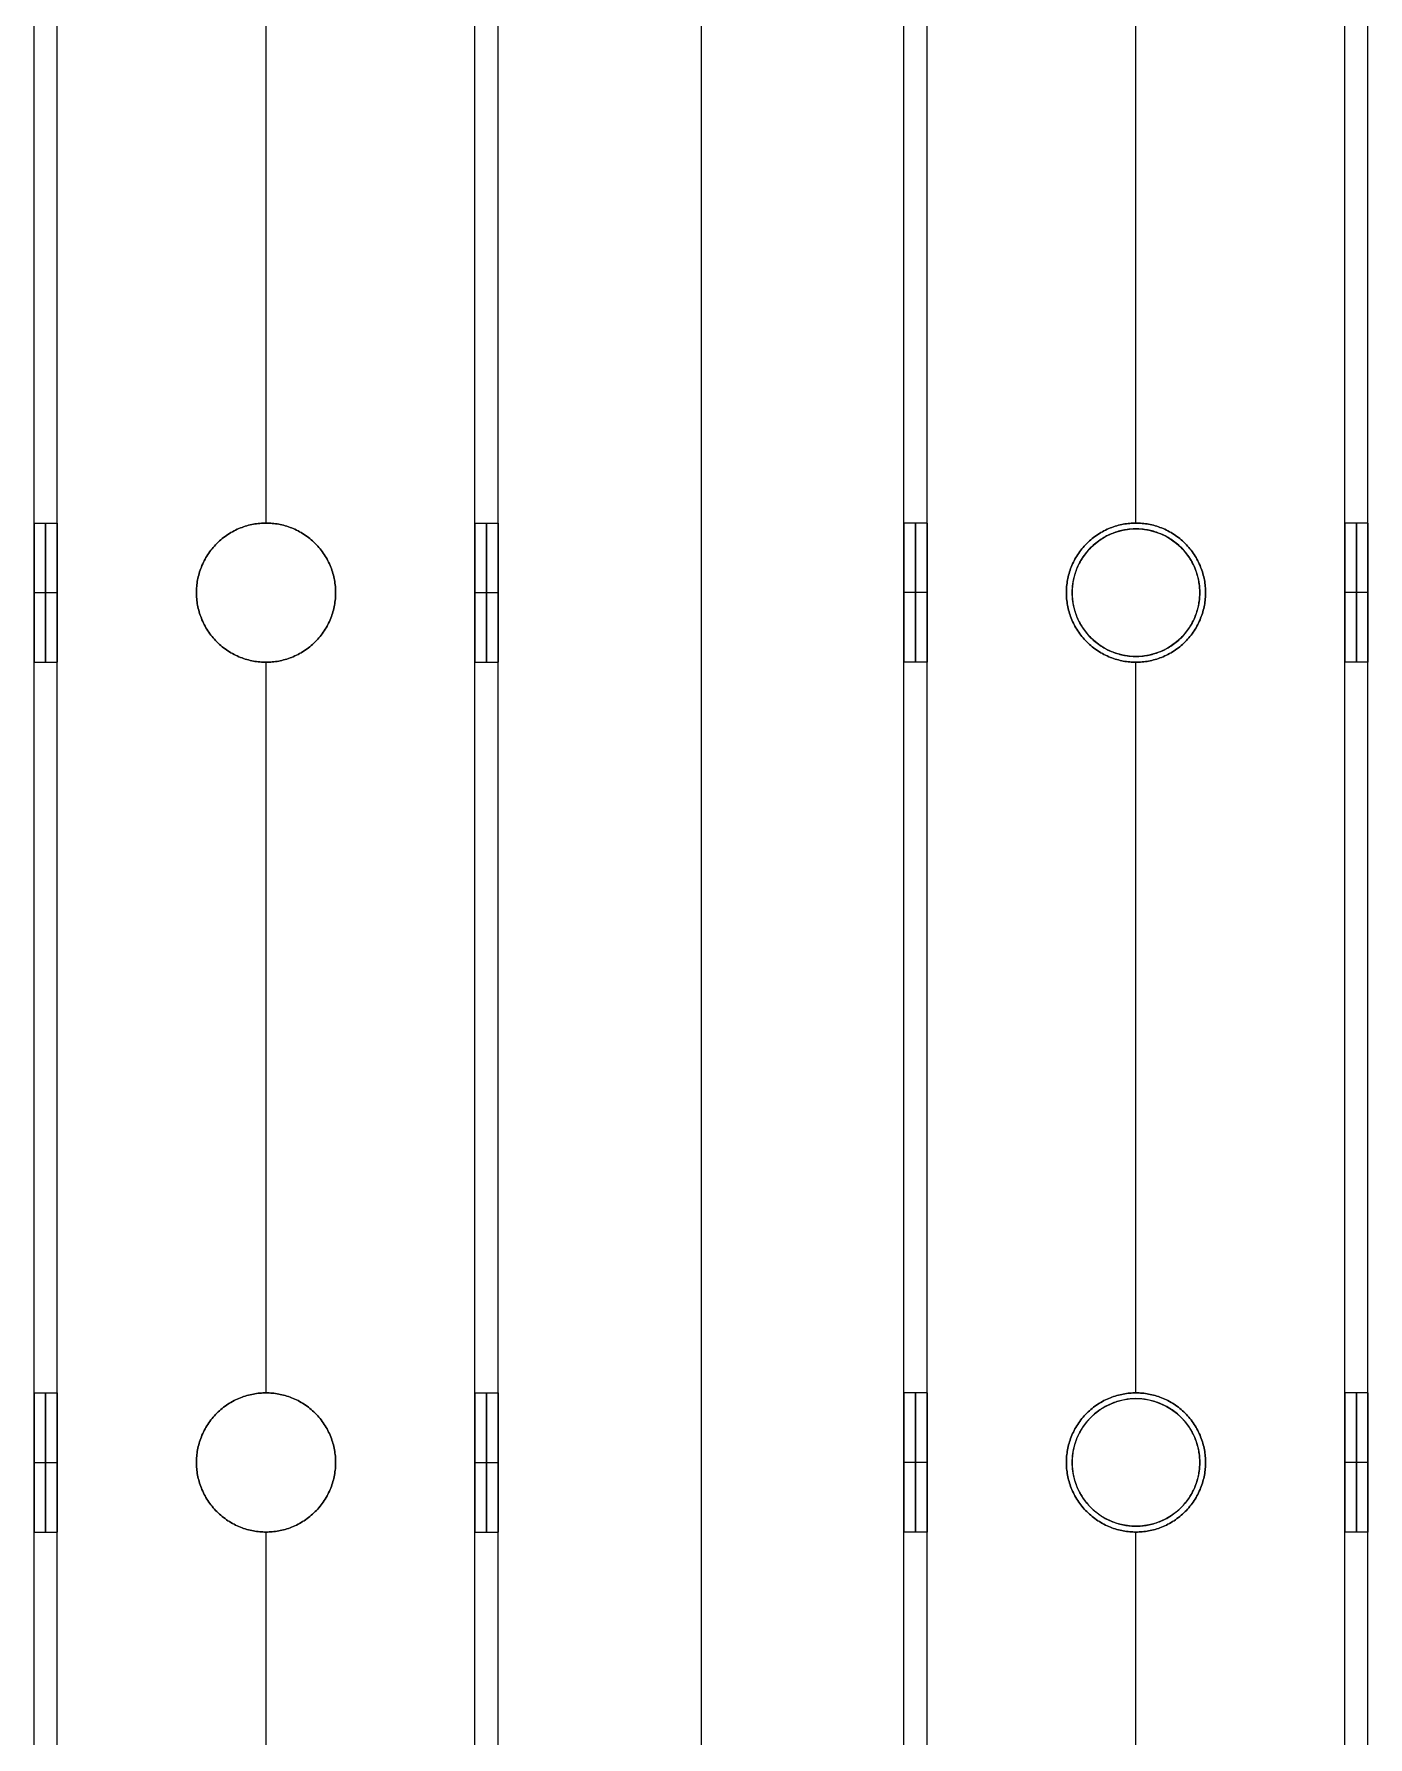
# Model space of a CAD drawing. Header units: millimetres. Extents: x -6529 to 809, y -8611 to 207.
# Drawn here: x -5355.6 to -5240.6, y -4941.1 to -4794.2 of the extents above; entities that cross this region are included whole.
import ezdxf

# ---------------------------------------------------------------- set-up
doc = ezdxf.new("R2010")
doc.units = ezdxf.units.MM
doc.header["$MEASUREMENT"] = 0
for name, color, linetype, true_color in [('gaten$11mm', 7, 'Continuous', 0xff6a35), ('platen', 7, 'Continuous', 0x007f00), ('staal', 5, 'Continuous', 0x0000ff)]:
    doc.layers.add(name, color=color, linetype=linetype, true_color=true_color)

# ---------------------------------------------------------------- blocks, each defined once
blk = doc.blocks.new('plaat base')
at = {"layer": 'platen'}
for p, q in [((658, -1200), (658, 0)), ((658, -1200, 18), (658, 0, 18))]:
    blk.add_line(p, q, dxfattribs=at)
blk = doc.blocks.new('top plaat')
at = {"layer": 'platen'}
for p, q in [((658, -1276), (658, 40)), ((658, -1276, 18), (658, 40, 18)), ((620.5, -125), (620.5, -125, 18)), ((615, -130.5), (615, -130.5, 18)), ((626, -130.5), (626, -130.5, 18)), ((620.5, -136), (620.5, -136, 18)), ((620.5, -200), (620.5, -200, 18)), ((615, -205.5), (615, -205.5, 18)), ((626, -205.5), (626, -205.5, 18)), ((620.5, -211), (620.5, -211, 18))]:
    blk.add_line(p, q, dxfattribs=at)
for centre in [(620.5, -130.5, 9), (620.5, -205.5, 9)]:
    blk.add_circle(centre, 5.5, dxfattribs=at)
for points, knots in [([(626, -130.5), (626, -136), (620.5, -136), (615, -136), (615, -130.5), (615, -125), (620.5, -125), (626, -125), (626, -130.5)], [0, 0, 0, 9.424778, 9.424778, 18.849556, 18.849556, 28.274334, 28.274334, 37.699112, 37.699112, 37.699112]), ([(626, -130.5, 18), (626, -136, 18), (620.5, -136, 18), (615, -136, 18), (615, -130.5, 18), (615, -125, 18), (620.5, -125, 18), (626, -125, 18), (626, -130.5, 18)], [0, 0, 0, 9.424778, 9.424778, 18.849556, 18.849556, 28.274334, 28.274334, 37.699112, 37.699112, 37.699112]), ([(626, -205.5), (626, -211), (620.5, -211), (615, -211), (615, -205.5), (615, -200), (620.5, -200), (626, -200), (626, -205.5)], [-37.699112, -37.699112, -37.699112, -28.274334, -28.274334, -18.849556, -18.849556, -9.424778, -9.424778, 0, 0, 0]), ([(626, -205.5, 18), (626, -211, 18), (620.5, -211, 18), (615, -211, 18), (615, -205.5, 18), (615, -200, 18), (620.5, -200, 18), (626, -200, 18), (626, -205.5, 18)], [-37.699112, -37.699112, -37.699112, -28.274334, -28.274334, -18.849556, -18.849556, -9.424778, -9.424778, 0, 0, 0])]:
    blk.add_rational_spline(points, [1, 0.707106781187, 1, 0.707106781187, 1, 0.707106781187, 1, 0.707106781187, 1], degree=2, knots=knots, dxfattribs=at)

msp = doc.modelspace()

# ---------------------------------------------------------------- linework, layer by layer
at = {"layer": 'gaten$11mm'}
for centre in [(-5260.61, -4842.39), (-5260.61, -4917.39)]:
    msp.add_circle(centre, 5.5, dxfattribs=at)
at = {"layer": 'staal'}
for p, q in [((-5355.61, -4836.39, 1296), (-5353.61, -4836.39, 1296)), ((-5335.61, -4836.39, 1278), (-5335.61, -4836.39, 1276)), ((-5335.61, -4836.39, 1316), (-5335.61, -4836.39, 1314)), ((-5317.61, -4836.39, 1296), (-5315.61, -4836.39, 1296)), ((-5278.61, -4836.39, 20), (-5280.61, -4836.39, 20)), ((-5260.61, -4836.39, 2), (-5260.61, -4836.39)), ((-5260.61, -4836.39, 40), (-5260.61, -4836.39, 38)), ((-5240.61, -4836.39, 20), (-5242.61, -4836.39, 20)), ((-5355.61, -4842.39, 1302), (-5353.61, -4842.39, 1302)), ((-5355.61, -4842.39, 1290), (-5353.61, -4842.39, 1290)), ((-5341.61, -4842.39, 1278), (-5341.61, -4842.39, 1276)), ((-5341.61, -4842.39, 1316), (-5341.61, -4842.39, 1314)), ((-5329.61, -4842.39, 1278), (-5329.61, -4842.39, 1276)), ((-5329.61, -4842.39, 1316), (-5329.61, -4842.39, 1314)), ((-5317.61, -4842.39, 1302), (-5315.61, -4842.39, 1302)), ((-5317.61, -4842.39, 1290), (-5315.61, -4842.39, 1290)), ((-5278.61, -4842.39, 26), (-5280.61, -4842.39, 26)), ((-5278.61, -4842.39, 14), (-5280.61, -4842.39, 14)), ((-5266.61, -4842.39, 2), (-5266.61, -4842.39)), ((-5266.61, -4842.39, 40), (-5266.61, -4842.39, 38)), ((-5254.61, -4842.39, 2), (-5254.61, -4842.39)), ((-5254.61, -4842.39, 40), (-5254.61, -4842.39, 38)), ((-5240.61, -4842.39, 26), (-5242.61, -4842.39, 26)), ((-5240.61, -4842.39, 14), (-5242.61, -4842.39, 14)), ((-5355.61, -4848.39, 1296), (-5353.61, -4848.39, 1296)), ((-5335.61, -4848.39, 1278), (-5335.61, -4848.39, 1276)), ((-5335.61, -4848.39, 1316), (-5335.61, -4848.39, 1314)), ((-5317.61, -4848.39, 1296), (-5315.61, -4848.39, 1296)), ((-5278.61, -4848.39, 20), (-5280.61, -4848.39, 20)), ((-5260.61, -4848.39, 2), (-5260.61, -4848.39)), ((-5260.61, -4848.39, 40), (-5260.61, -4848.39, 38)), ((-5240.61, -4848.39, 20), (-5242.61, -4848.39, 20)), ((-5355.61, -4911.39, 1296), (-5353.61, -4911.39, 1296)), ((-5335.61, -4911.39, 1278), (-5335.61, -4911.39, 1276)), ((-5335.61, -4911.39, 1316), (-5335.61, -4911.39, 1314)), ((-5317.61, -4911.39, 1296), (-5315.61, -4911.39, 1296)), ((-5278.61, -4911.39, 20), (-5280.61, -4911.39, 20)), ((-5260.61, -4911.39, 2), (-5260.61, -4911.39)), ((-5260.61, -4911.39, 40), (-5260.61, -4911.39, 38)), ((-5240.61, -4911.39, 20), (-5242.61, -4911.39, 20)), ((-5355.61, -4917.39, 1302), (-5353.61, -4917.39, 1302)), ((-5355.61, -4917.39, 1290), (-5353.61, -4917.39, 1290)), ((-5341.61, -4917.39, 1278), (-5341.61, -4917.39, 1276)), ((-5341.61, -4917.39, 1316), (-5341.61, -4917.39, 1314)), ((-5329.61, -4917.39, 1278), (-5329.61, -4917.39, 1276)), ((-5329.61, -4917.39, 1316), (-5329.61, -4917.39, 1314)), ((-5317.61, -4917.39, 1302), (-5315.61, -4917.39, 1302)), ((-5317.61, -4917.39, 1290), (-5315.61, -4917.39, 1290)), ((-5278.61, -4917.39, 26), (-5280.61, -4917.39, 26)), ((-5278.61, -4917.39, 14), (-5280.61, -4917.39, 14)), ((-5266.61, -4917.39, 2), (-5266.61, -4917.39)), ((-5266.61, -4917.39, 40), (-5266.61, -4917.39, 38)), ((-5254.61, -4917.39, 2), (-5254.61, -4917.39)), ((-5254.61, -4917.39, 40), (-5254.61, -4917.39, 38)), ((-5240.61, -4917.39, 26), (-5242.61, -4917.39, 26)), ((-5240.61, -4917.39, 14), (-5242.61, -4917.39, 14)), ((-5355.61, -4923.39, 1296), (-5353.61, -4923.39, 1296)), ((-5335.61, -4923.39, 1278), (-5335.61, -4923.39, 1276)), ((-5335.61, -4923.39, 1316), (-5335.61, -4923.39, 1314)), ((-5317.61, -4923.39, 1296), (-5315.61, -4923.39, 1296)), ((-5278.61, -4923.39, 20), (-5280.61, -4923.39, 20)), ((-5260.61, -4923.39, 2), (-5260.61, -4923.39)), ((-5260.61, -4923.39, 40), (-5260.61, -4923.39, 38)), ((-5240.61, -4923.39, 20), (-5242.61, -4923.39, 20))]:
    msp.add_line(p, q, dxfattribs=at)
for points in [[(-5355.61, -5047.89, 1276), (-5355.61, -4730.14, 1276), (-5355.61, -4412.39, 1276)], [(-5355.61, -5047.89, 1316), (-5355.61, -4730.14, 1316), (-5355.61, -4412.39, 1316)], [(-5353.61, -5047.89, 1278), (-5353.61, -4730.14, 1278), (-5353.61, -4412.39, 1278)], [(-5353.61, -5047.89, 1314), (-5353.61, -4730.14, 1314), (-5353.61, -4412.39, 1314)], [(-5317.61, -5047.89, 1278), (-5317.61, -4730.14, 1278), (-5317.61, -4412.39, 1278)], [(-5317.61, -5047.89, 1314), (-5317.61, -4730.14, 1314), (-5317.61, -4412.39, 1314)], [(-5315.61, -5047.89, 1276), (-5315.61, -4730.14, 1276), (-5315.61, -4412.39, 1276)], [(-5315.61, -5047.89, 1316), (-5315.61, -4730.14, 1316), (-5315.61, -4412.39, 1316)], [(-5280.61, -5047.89), (-5280.61, -4730.14), (-5280.61, -4412.39)], [(-5280.61, -5047.89, 40), (-5280.61, -4730.14, 40), (-5280.61, -4412.39, 40)], [(-5278.61, -5047.89, 2), (-5278.61, -4730.14, 2), (-5278.61, -4412.39, 2)], [(-5278.61, -5047.89, 38), (-5278.61, -4730.14, 38), (-5278.61, -4412.39, 38)], [(-5242.61, -5047.89, 2), (-5242.61, -4730.14, 2), (-5242.61, -4412.39, 2)], [(-5242.61, -5047.89, 38), (-5242.61, -4730.14, 38), (-5242.61, -4412.39, 38)], [(-5240.61, -5047.89), (-5240.61, -4730.14), (-5240.61, -4412.39)], [(-5240.61, -5047.89, 40), (-5240.61, -4730.14, 40), (-5240.61, -4412.39, 40)], [(-5355.61, -4836.39, 1296), (-5355.61, -4804.89, 1296), (-5355.61, -4773.39, 1296)], [(-5353.61, -4836.39, 1296), (-5353.61, -4804.89, 1296), (-5353.61, -4773.39, 1296)], [(-5335.61, -4836.39, 1276), (-5335.61, -4804.89, 1276), (-5335.61, -4773.39, 1276)], [(-5335.61, -4836.39, 1316), (-5335.61, -4804.89, 1316), (-5335.61, -4773.39, 1316)], [(-5335.61, -4836.39, 1278), (-5335.61, -4804.89, 1278), (-5335.61, -4773.39, 1278)], [(-5335.61, -4836.39, 1314), (-5335.61, -4804.89, 1314), (-5335.61, -4773.39, 1314)], [(-5317.61, -4836.39, 1296), (-5317.61, -4804.89, 1296), (-5317.61, -4773.39, 1296)], [(-5315.61, -4836.39, 1296), (-5315.61, -4804.89, 1296), (-5315.61, -4773.39, 1296)], [(-5280.61, -4836.39, 20), (-5280.61, -4804.89, 20), (-5280.61, -4773.39, 20)], [(-5278.61, -4836.39, 20), (-5278.61, -4804.89, 20), (-5278.61, -4773.39, 20)], [(-5260.61, -4836.39), (-5260.61, -4804.89), (-5260.61, -4773.39)], [(-5260.61, -4836.39, 40), (-5260.61, -4804.89, 40), (-5260.61, -4773.39, 40)], [(-5260.61, -4836.39, 2), (-5260.61, -4804.89, 2), (-5260.61, -4773.39, 2)], [(-5260.61, -4836.39, 38), (-5260.61, -4804.89, 38), (-5260.61, -4773.39, 38)], [(-5242.61, -4836.39, 20), (-5242.61, -4804.89, 20), (-5242.61, -4773.39, 20)], [(-5240.61, -4836.39, 20), (-5240.61, -4804.89, 20), (-5240.61, -4773.39, 20)], [(-5355.61, -4911.39, 1296), (-5355.61, -4879.89, 1296), (-5355.61, -4848.39, 1296)], [(-5353.61, -4911.39, 1296), (-5353.61, -4879.89, 1296), (-5353.61, -4848.39, 1296)], [(-5335.61, -4911.39, 1276), (-5335.61, -4879.89, 1276), (-5335.61, -4848.39, 1276)], [(-5335.61, -4911.39, 1316), (-5335.61, -4879.89, 1316), (-5335.61, -4848.39, 1316)], [(-5335.61, -4911.39, 1278), (-5335.61, -4879.89, 1278), (-5335.61, -4848.39, 1278)], [(-5335.61, -4911.39, 1314), (-5335.61, -4879.89, 1314), (-5335.61, -4848.39, 1314)], [(-5317.61, -4911.39, 1296), (-5317.61, -4879.89, 1296), (-5317.61, -4848.39, 1296)], [(-5315.61, -4911.39, 1296), (-5315.61, -4879.89, 1296), (-5315.61, -4848.39, 1296)], [(-5280.61, -4911.39, 20), (-5280.61, -4879.89, 20), (-5280.61, -4848.39, 20)], [(-5278.61, -4911.39, 20), (-5278.61, -4879.89, 20), (-5278.61, -4848.39, 20)], [(-5260.61, -4911.39), (-5260.61, -4879.89), (-5260.61, -4848.39)], [(-5260.61, -4911.39, 40), (-5260.61, -4879.89, 40), (-5260.61, -4848.39, 40)], [(-5260.61, -4911.39, 2), (-5260.61, -4879.89, 2), (-5260.61, -4848.39, 2)], [(-5260.61, -4911.39, 38), (-5260.61, -4879.89, 38), (-5260.61, -4848.39, 38)], [(-5242.61, -4911.39, 20), (-5242.61, -4879.89, 20), (-5242.61, -4848.39, 20)], [(-5240.61, -4911.39, 20), (-5240.61, -4879.89, 20), (-5240.61, -4848.39, 20)], [(-5355.61, -4986.39, 1296), (-5355.61, -4954.89, 1296), (-5355.61, -4923.39, 1296)], [(-5353.61, -4986.39, 1296), (-5353.61, -4954.89, 1296), (-5353.61, -4923.39, 1296)], [(-5335.61, -4986.39, 1276), (-5335.61, -4954.89, 1276), (-5335.61, -4923.39, 1276)], [(-5335.61, -4986.39, 1316), (-5335.61, -4954.89, 1316), (-5335.61, -4923.39, 1316)], [(-5335.61, -4986.39, 1278), (-5335.61, -4954.89, 1278), (-5335.61, -4923.39, 1278)], [(-5335.61, -4986.39, 1314), (-5335.61, -4954.89, 1314), (-5335.61, -4923.39, 1314)], [(-5317.61, -4986.39, 1296), (-5317.61, -4954.89, 1296), (-5317.61, -4923.39, 1296)], [(-5315.61, -4986.39, 1296), (-5315.61, -4954.89, 1296), (-5315.61, -4923.39, 1296)], [(-5280.61, -4986.39, 20), (-5280.61, -4954.89, 20), (-5280.61, -4923.39, 20)], [(-5278.61, -4986.39, 20), (-5278.61, -4954.89, 20), (-5278.61, -4923.39, 20)], [(-5260.61, -4986.39), (-5260.61, -4954.89), (-5260.61, -4923.39)], [(-5260.61, -4986.39, 40), (-5260.61, -4954.89, 40), (-5260.61, -4923.39, 40)], [(-5260.61, -4986.39, 2), (-5260.61, -4954.89, 2), (-5260.61, -4923.39, 2)], [(-5260.61, -4986.39, 38), (-5260.61, -4954.89, 38), (-5260.61, -4923.39, 38)], [(-5242.61, -4986.39, 20), (-5242.61, -4954.89, 20), (-5242.61, -4923.39, 20)], [(-5240.61, -4986.39, 20), (-5240.61, -4954.89, 20), (-5240.61, -4923.39, 20)]]:
    msp.add_open_spline(points, degree=2, dxfattribs=at)
for points, weights, knots in [([(-5355.61, -4842.39, 1302), (-5355.61, -4836.39, 1302), (-5355.61, -4836.39, 1296), (-5355.61, -4836.39, 1290), (-5355.61, -4842.39, 1290), (-5355.61, -4848.39, 1290), (-5355.61, -4848.39, 1296), (-5355.61, -4848.39, 1302), (-5355.61, -4842.39, 1302)], [1, 0.707106781187, 1, 0.707106781187, 1, 0.707106781187, 1, 0.707106781187, 1], [0, 0, 0, 7.853982, 7.853982, 15.707963, 15.707963, 23.561945, 23.561945, 31.415927, 31.415927, 31.415927]), ([(-5354.61, -4842.39, 1302), (-5354.61, -4836.39, 1302), (-5354.61, -4836.39, 1296), (-5354.61, -4836.39, 1290), (-5354.61, -4842.39, 1290), (-5354.61, -4848.39, 1290), (-5354.61, -4848.39, 1296), (-5354.61, -4848.39, 1302), (-5354.61, -4842.39, 1302)], [1, 0.707106781187, 1, 0.707106781187, 1, 0.707106781187, 1, 0.707106781187, 1], [0, 0, 0, 7.853982, 7.853982, 15.707963, 15.707963, 23.561945, 23.561945, 31.415927, 31.415927, 31.415927]), ([(-5353.61, -4842.39, 1302), (-5353.61, -4848.39, 1302), (-5353.61, -4848.39, 1296), (-5353.61, -4848.39, 1290), (-5353.61, -4842.39, 1290), (-5353.61, -4836.39, 1290), (-5353.61, -4836.39, 1296), (-5353.61, -4836.39, 1302), (-5353.61, -4842.39, 1302)], [1, 0.707106781187, 1, 0.707106781187, 1, 0.707106781187, 1, 0.707106781187, 1], [-31.415927, -31.415927, -31.415927, -23.561945, -23.561945, -15.707963, -15.707963, -7.853982, -7.853982, 0, 0, 0]), ([(-5329.61, -4842.39, 1276), (-5329.61, -4848.39, 1276), (-5335.61, -4848.39, 1276), (-5341.61, -4848.39, 1276), (-5341.61, -4842.39, 1276), (-5341.61, -4836.39, 1276), (-5335.61, -4836.39, 1276), (-5329.61, -4836.39, 1276), (-5329.61, -4842.39, 1276)], [1, 0.707106781187, 1, 0.707106781187, 1, 0.707106781187, 1, 0.707106781187, 1], [-31.415927, -31.415927, -31.415927, -23.561945, -23.561945, -15.707963, -15.707963, -7.853982, -7.853982, 0, 0, 0]), ([(-5329.61, -4842.39, 1316), (-5329.61, -4836.39, 1316), (-5335.61, -4836.39, 1316), (-5341.61, -4836.39, 1316), (-5341.61, -4842.39, 1316), (-5341.61, -4848.39, 1316), (-5335.61, -4848.39, 1316), (-5329.61, -4848.39, 1316), (-5329.61, -4842.39, 1316)], [1, 0.707106781187, 1, 0.707106781187, 1, 0.707106781187, 1, 0.707106781187, 1], [0, 0, 0, 7.853982, 7.853982, 15.707963, 15.707963, 23.561945, 23.561945, 31.415927, 31.415927, 31.415927]), ([(-5329.61, -4842.39, 1278), (-5329.61, -4836.39, 1278), (-5335.61, -4836.39, 1278), (-5341.61, -4836.39, 1278), (-5341.61, -4842.39, 1278), (-5341.61, -4848.39, 1278), (-5335.61, -4848.39, 1278), (-5329.61, -4848.39, 1278), (-5329.61, -4842.39, 1278)], [1, 0.707106781187, 1, 0.707106781187, 1, 0.707106781187, 1, 0.707106781187, 1], [0, 0, 0, 7.853982, 7.853982, 15.707963, 15.707963, 23.561945, 23.561945, 31.415927, 31.415927, 31.415927]), ([(-5329.61, -4842.39, 1314), (-5329.61, -4848.39, 1314), (-5335.61, -4848.39, 1314), (-5341.61, -4848.39, 1314), (-5341.61, -4842.39, 1314), (-5341.61, -4836.39, 1314), (-5335.61, -4836.39, 1314), (-5329.61, -4836.39, 1314), (-5329.61, -4842.39, 1314)], [1, 0.707106781187, 1, 0.707106781187, 1, 0.707106781187, 1, 0.707106781187, 1], [-31.415927, -31.415927, -31.415927, -23.561945, -23.561945, -15.707963, -15.707963, -7.853982, -7.853982, 0, 0, 0]), ([(-5329.61, -4842.39, 1277), (-5329.61, -4836.39, 1277), (-5335.61, -4836.39, 1277), (-5341.61, -4836.39, 1277), (-5341.61, -4842.39, 1277), (-5341.61, -4848.39, 1277), (-5335.61, -4848.39, 1277), (-5329.61, -4848.39, 1277), (-5329.61, -4842.39, 1277)], [1, 0.707106781187, 1, 0.707106781187, 1, 0.707106781187, 1, 0.707106781187, 1], [0, 0, 0, 7.853982, 7.853982, 15.707963, 15.707963, 23.561945, 23.561945, 31.415927, 31.415927, 31.415927]), ([(-5329.61, -4842.39, 1315), (-5329.61, -4836.39, 1315), (-5335.61, -4836.39, 1315), (-5341.61, -4836.39, 1315), (-5341.61, -4842.39, 1315), (-5341.61, -4848.39, 1315), (-5335.61, -4848.39, 1315), (-5329.61, -4848.39, 1315), (-5329.61, -4842.39, 1315)], [1, 0.707106781187, 1, 0.707106781187, 1, 0.707106781187, 1, 0.707106781187, 1], [0, 0, 0, 7.853982, 7.853982, 15.707963, 15.707963, 23.561945, 23.561945, 31.415927, 31.415927, 31.415927]), ([(-5317.61, -4842.39, 1302), (-5317.61, -4836.39, 1302), (-5317.61, -4836.39, 1296), (-5317.61, -4836.39, 1290), (-5317.61, -4842.39, 1290), (-5317.61, -4848.39, 1290), (-5317.61, -4848.39, 1296), (-5317.61, -4848.39, 1302), (-5317.61, -4842.39, 1302)], [0.999999860338, 0.707106851018, 1, 0.707106781187, 1, 0.707106781187, 1, 0.707106851018, 0.999999860338], [0, 0, 0, 7.853981, 7.853981, 15.707963, 15.707963, 23.561946, 23.561946, 31.415927, 31.415927, 31.415927]), ([(-5316.61, -4842.39, 1302), (-5316.61, -4836.39, 1302), (-5316.61, -4836.39, 1296), (-5316.61, -4836.39, 1290), (-5316.61, -4842.39, 1290), (-5316.61, -4848.39, 1290), (-5316.61, -4848.39, 1296), (-5316.61, -4848.39, 1302), (-5316.61, -4842.39, 1302)], [1, 0.707106781187, 1, 0.707106781187, 1, 0.707106781187, 1, 0.707106781187, 1], [0, 0, 0, 7.853982, 7.853982, 15.707963, 15.707963, 23.561945, 23.561945, 31.415927, 31.415927, 31.415927]), ([(-5315.61, -4842.39, 1302), (-5315.61, -4848.39, 1302), (-5315.61, -4848.39, 1296), (-5315.61, -4848.39, 1290), (-5315.61, -4842.39, 1290), (-5315.61, -4836.39, 1290), (-5315.61, -4836.39, 1296), (-5315.61, -4836.39, 1302), (-5315.61, -4842.39, 1302)], [1, 0.707106781187, 1, 0.707106781187, 1, 0.707106781187, 1, 0.707106781187, 1], [-31.415927, -31.415927, -31.415927, -23.561945, -23.561945, -15.707963, -15.707963, -7.853982, -7.853982, 0, 0, 0]), ([(-5280.61, -4842.39, 26), (-5280.61, -4848.39, 26), (-5280.61, -4848.39, 20), (-5280.61, -4848.39, 14), (-5280.61, -4842.39, 14), (-5280.61, -4836.39, 14), (-5280.61, -4836.39, 20), (-5280.61, -4836.39, 26), (-5280.61, -4842.39, 26)], [1, 0.707106781187, 1, 0.707106781187, 1, 0.707106781187, 1, 0.707106781187, 1], [-31.415927, -31.415927, -31.415927, -23.561945, -23.561945, -15.707963, -15.707963, -7.853982, -7.853982, 0, 0, 0]), ([(-5279.61, -4842.39, 26), (-5279.61, -4836.39, 26), (-5279.61, -4836.39, 20), (-5279.61, -4836.39, 14), (-5279.61, -4842.39, 14), (-5279.61, -4848.39, 14), (-5279.61, -4848.39, 20), (-5279.61, -4848.39, 26), (-5279.61, -4842.39, 26)], [1, 0.707106781187, 1, 0.707106781187, 1, 0.707106781187, 1, 0.707106781187, 1], [0, 0, 0, 7.853982, 7.853982, 15.707963, 15.707963, 23.561945, 23.561945, 31.415927, 31.415927, 31.415927]), ([(-5278.61, -4842.39, 26), (-5278.61, -4836.39, 26), (-5278.61, -4836.39, 20), (-5278.61, -4836.39, 14), (-5278.61, -4842.39, 14), (-5278.61, -4848.39, 14), (-5278.61, -4848.39, 20), (-5278.61, -4848.39, 26), (-5278.61, -4842.39, 26)], [0.999999860338, 0.707106851018, 1, 0.707106781187, 1, 0.707106781187, 1, 0.707106851018, 0.999999860338], [0, 0, 0, 7.853981, 7.853981, 15.707963, 15.707963, 23.561946, 23.561946, 31.415927, 31.415927, 31.415927]), ([(-5266.61, -4842.39), (-5266.61, -4848.39), (-5260.61, -4848.39), (-5254.61, -4848.39), (-5254.61, -4842.39), (-5254.61, -4836.39), (-5260.61, -4836.39), (-5266.61, -4836.39), (-5266.61, -4842.39)], [1, 0.707106781187, 1, 0.707106781187, 1, 0.707106781187, 1, 0.707106781187, 1], [-31.415927, -31.415927, -31.415927, -23.561945, -23.561945, -15.707963, -15.707963, -7.853982, -7.853982, 0, 0, 0]), ([(-5266.61, -4842.39, 40), (-5266.61, -4836.39, 40), (-5260.61, -4836.39, 40), (-5254.61, -4836.39, 40), (-5254.61, -4842.39, 40), (-5254.61, -4848.39, 40), (-5260.61, -4848.39, 40), (-5266.61, -4848.39, 40), (-5266.61, -4842.39, 40)], [1, 0.707106781187, 1, 0.707106781187, 1, 0.707106781187, 1, 0.707106781187, 1], [0, 0, 0, 7.853982, 7.853982, 15.707963, 15.707963, 23.561945, 23.561945, 31.415927, 31.415927, 31.415927]), ([(-5266.61, -4842.39, 2), (-5266.61, -4836.39, 2), (-5260.61, -4836.39, 2), (-5254.61, -4836.39, 2), (-5254.61, -4842.39, 2), (-5254.61, -4848.39, 2), (-5260.61, -4848.39, 2), (-5266.61, -4848.39, 2), (-5266.61, -4842.39, 2)], [1, 0.707106781187, 1, 0.707106781187, 1, 0.707106781187, 1, 0.707106781187, 1], [0, 0, 0, 7.853982, 7.853982, 15.707963, 15.707963, 23.561945, 23.561945, 31.415927, 31.415927, 31.415927]), ([(-5266.61, -4842.39, 38), (-5266.61, -4848.39, 38), (-5260.61, -4848.39, 38), (-5254.61, -4848.39, 38), (-5254.61, -4842.39, 38), (-5254.61, -4836.39, 38), (-5260.61, -4836.39, 38), (-5266.61, -4836.39, 38), (-5266.61, -4842.39, 38)], [1, 0.707106781187, 1, 0.707106781187, 1, 0.707106781187, 1, 0.707106781187, 1], [-31.415927, -31.415927, -31.415927, -23.561945, -23.561945, -15.707963, -15.707963, -7.853982, -7.853982, 0, 0, 0]), ([(-5266.61, -4842.39, 1), (-5266.61, -4836.39, 1), (-5260.61, -4836.39, 1), (-5254.61, -4836.39, 1), (-5254.61, -4842.39, 1), (-5254.61, -4848.39, 1), (-5260.61, -4848.39, 1), (-5266.61, -4848.39, 1), (-5266.61, -4842.39, 1)], [1, 0.707106781187, 1, 0.707106781187, 1, 0.707106781187, 1, 0.707106781187, 1], [0, 0, 0, 7.853982, 7.853982, 15.707963, 15.707963, 23.561945, 23.561945, 31.415927, 31.415927, 31.415927]), ([(-5266.61, -4842.39, 39), (-5266.61, -4836.39, 39), (-5260.61, -4836.39, 39), (-5254.61, -4836.39, 39), (-5254.61, -4842.39, 39), (-5254.61, -4848.39, 39), (-5260.61, -4848.39, 39), (-5266.61, -4848.39, 39), (-5266.61, -4842.39, 39)], [1, 0.707106781187, 1, 0.707106781187, 1, 0.707106781187, 1, 0.707106781187, 1], [0, 0, 0, 7.853982, 7.853982, 15.707963, 15.707963, 23.561945, 23.561945, 31.415927, 31.415927, 31.415927]), ([(-5242.61, -4842.39, 26), (-5242.61, -4848.39, 26), (-5242.61, -4848.39, 20), (-5242.61, -4848.39, 14), (-5242.61, -4842.39, 14), (-5242.61, -4836.39, 14), (-5242.61, -4836.39, 20), (-5242.61, -4836.39, 26), (-5242.61, -4842.39, 26)], [1, 0.707106781187, 1, 0.707106781187, 1, 0.707106781187, 1, 0.707106781187, 1], [-31.415927, -31.415927, -31.415927, -23.561945, -23.561945, -15.707963, -15.707963, -7.853982, -7.853982, 0, 0, 0]), ([(-5241.61, -4842.39, 26), (-5241.61, -4836.39, 26), (-5241.61, -4836.39, 20), (-5241.61, -4836.39, 14), (-5241.61, -4842.39, 14), (-5241.61, -4848.39, 14), (-5241.61, -4848.39, 20), (-5241.61, -4848.39, 26), (-5241.61, -4842.39, 26)], [1, 0.707106781187, 1, 0.707106781187, 1, 0.707106781187, 1, 0.707106781187, 1], [0, 0, 0, 7.853982, 7.853982, 15.707963, 15.707963, 23.561945, 23.561945, 31.415927, 31.415927, 31.415927]), ([(-5240.61, -4842.39, 26), (-5240.61, -4836.39, 26), (-5240.61, -4836.39, 20), (-5240.61, -4836.39, 14), (-5240.61, -4842.39, 14), (-5240.61, -4848.39, 14), (-5240.61, -4848.39, 20), (-5240.61, -4848.39, 26), (-5240.61, -4842.39, 26)], [1, 0.707106781187, 1, 0.707106781187, 1, 0.707106781187, 1, 0.707106781187, 1], [0, 0, 0, 7.853982, 7.853982, 15.707963, 15.707963, 23.561945, 23.561945, 31.415927, 31.415927, 31.415927]), ([(-5355.61, -4917.39, 1302), (-5355.61, -4911.39, 1302), (-5355.61, -4911.39, 1296), (-5355.61, -4911.39, 1290), (-5355.61, -4917.39, 1290), (-5355.61, -4923.39, 1290), (-5355.61, -4923.39, 1296), (-5355.61, -4923.39, 1302), (-5355.61, -4917.39, 1302)], [1, 0.707106781187, 1, 0.707106781187, 1, 0.707106781187, 1, 0.707106781187, 1], [0, 0, 0, 7.853982, 7.853982, 15.707963, 15.707963, 23.561945, 23.561945, 31.415927, 31.415927, 31.415927]), ([(-5354.61, -4917.39, 1302), (-5354.61, -4911.39, 1302), (-5354.61, -4911.39, 1296), (-5354.61, -4911.39, 1290), (-5354.61, -4917.39, 1290), (-5354.61, -4923.39, 1290), (-5354.61, -4923.39, 1296), (-5354.61, -4923.39, 1302), (-5354.61, -4917.39, 1302)], [1, 0.707106781187, 1, 0.707106781187, 1, 0.707106781187, 1, 0.707106781187, 1], [0, 0, 0, 7.853982, 7.853982, 15.707963, 15.707963, 23.561945, 23.561945, 31.415927, 31.415927, 31.415927]), ([(-5353.61, -4917.39, 1302), (-5353.61, -4923.39, 1302), (-5353.61, -4923.39, 1296), (-5353.61, -4923.39, 1290), (-5353.61, -4917.39, 1290), (-5353.61, -4911.39, 1290), (-5353.61, -4911.39, 1296), (-5353.61, -4911.39, 1302), (-5353.61, -4917.39, 1302)], [1, 0.707106781187, 1, 0.707106781187, 1, 0.707106781187, 1, 0.707106781187, 1], [-31.415927, -31.415927, -31.415927, -23.561945, -23.561945, -15.707963, -15.707963, -7.853982, -7.853982, 0, 0, 0]), ([(-5329.61, -4917.39, 1276), (-5329.61, -4923.39, 1276), (-5335.61, -4923.39, 1276), (-5341.61, -4923.39, 1276), (-5341.61, -4917.39, 1276), (-5341.61, -4911.39, 1276), (-5335.61, -4911.39, 1276), (-5329.61, -4911.39, 1276), (-5329.61, -4917.39, 1276)], [1, 0.707106781187, 1, 0.707106781187, 1, 0.707106781187, 1, 0.707106781187, 1], [-31.415927, -31.415927, -31.415927, -23.561945, -23.561945, -15.707963, -15.707963, -7.853982, -7.853982, 0, 0, 0]), ([(-5329.61, -4917.39, 1316), (-5329.61, -4911.39, 1316), (-5335.61, -4911.39, 1316), (-5341.61, -4911.39, 1316), (-5341.61, -4917.39, 1316), (-5341.61, -4923.39, 1316), (-5335.61, -4923.39, 1316), (-5329.61, -4923.39, 1316), (-5329.61, -4917.39, 1316)], [1, 0.707106781187, 1, 0.707106781187, 1, 0.707106781187, 1, 0.707106781187, 1], [0, 0, 0, 7.853982, 7.853982, 15.707963, 15.707963, 23.561945, 23.561945, 31.415927, 31.415927, 31.415927]), ([(-5329.61, -4917.39, 1278), (-5329.61, -4911.39, 1278), (-5335.61, -4911.39, 1278), (-5341.61, -4911.39, 1278), (-5341.61, -4917.39, 1278), (-5341.61, -4923.39, 1278), (-5335.61, -4923.39, 1278), (-5329.61, -4923.39, 1278), (-5329.61, -4917.39, 1278)], [1, 0.707106781187, 1, 0.707106781187, 1, 0.707106781187, 1, 0.707106781187, 1], [0, 0, 0, 7.853982, 7.853982, 15.707963, 15.707963, 23.561945, 23.561945, 31.415927, 31.415927, 31.415927]), ([(-5329.61, -4917.39, 1314), (-5329.61, -4923.39, 1314), (-5335.61, -4923.39, 1314), (-5341.61, -4923.39, 1314), (-5341.61, -4917.39, 1314), (-5341.61, -4911.39, 1314), (-5335.61, -4911.39, 1314), (-5329.61, -4911.39, 1314), (-5329.61, -4917.39, 1314)], [1, 0.707106781187, 1, 0.707106781187, 1, 0.707106781187, 1, 0.707106781187, 1], [-31.415927, -31.415927, -31.415927, -23.561945, -23.561945, -15.707963, -15.707963, -7.853982, -7.853982, 0, 0, 0]), ([(-5329.61, -4917.39, 1277), (-5329.61, -4911.39, 1277), (-5335.61, -4911.39, 1277), (-5341.61, -4911.39, 1277), (-5341.61, -4917.39, 1277), (-5341.61, -4923.39, 1277), (-5335.61, -4923.39, 1277), (-5329.61, -4923.39, 1277), (-5329.61, -4917.39, 1277)], [1, 0.707106781187, 1, 0.707106781187, 1, 0.707106781187, 1, 0.707106781187, 1], [0, 0, 0, 7.853982, 7.853982, 15.707963, 15.707963, 23.561945, 23.561945, 31.415927, 31.415927, 31.415927]), ([(-5329.61, -4917.39, 1315), (-5329.61, -4911.39, 1315), (-5335.61, -4911.39, 1315), (-5341.61, -4911.39, 1315), (-5341.61, -4917.39, 1315), (-5341.61, -4923.39, 1315), (-5335.61, -4923.39, 1315), (-5329.61, -4923.39, 1315), (-5329.61, -4917.39, 1315)], [1, 0.707106781187, 1, 0.707106781187, 1, 0.707106781187, 1, 0.707106781187, 1], [0, 0, 0, 7.853982, 7.853982, 15.707963, 15.707963, 23.561945, 23.561945, 31.415927, 31.415927, 31.415927]), ([(-5317.61, -4917.39, 1302), (-5317.61, -4911.39, 1302), (-5317.61, -4911.39, 1296), (-5317.61, -4911.39, 1290), (-5317.61, -4917.39, 1290), (-5317.61, -4923.39, 1290), (-5317.61, -4923.39, 1296), (-5317.61, -4923.39, 1302), (-5317.61, -4917.39, 1302)], [1, 0.707106781187, 1, 0.707106781187, 1, 0.707106781187, 1, 0.707106781187, 1], [0, 0, 0, 7.853982, 7.853982, 15.707963, 15.707963, 23.561945, 23.561945, 31.415927, 31.415927, 31.415927]), ([(-5316.61, -4917.39, 1302), (-5316.61, -4911.39, 1302), (-5316.61, -4911.39, 1296), (-5316.61, -4911.39, 1290), (-5316.61, -4917.39, 1290), (-5316.61, -4923.39, 1290), (-5316.61, -4923.39, 1296), (-5316.61, -4923.39, 1302), (-5316.61, -4917.39, 1302)], [1, 0.707106781187, 1, 0.707106781187, 1, 0.707106781187, 1, 0.707106781187, 1], [0, 0, 0, 7.853982, 7.853982, 15.707963, 15.707963, 23.561945, 23.561945, 31.415927, 31.415927, 31.415927]), ([(-5315.61, -4917.39, 1302), (-5315.61, -4923.39, 1302), (-5315.61, -4923.39, 1296), (-5315.61, -4923.39, 1290), (-5315.61, -4917.39, 1290), (-5315.61, -4911.39, 1290), (-5315.61, -4911.39, 1296), (-5315.61, -4911.39, 1302), (-5315.61, -4917.39, 1302)], [1, 0.707106781187, 1, 0.707106781187, 1, 0.707106781187, 1, 0.707106781187, 1], [-31.415927, -31.415927, -31.415927, -23.561945, -23.561945, -15.707963, -15.707963, -7.853982, -7.853982, 0, 0, 0]), ([(-5280.61, -4917.39, 26), (-5280.61, -4923.39, 26), (-5280.61, -4923.39, 20), (-5280.61, -4923.39, 14), (-5280.61, -4917.39, 14), (-5280.61, -4911.39, 14), (-5280.61, -4911.39, 20), (-5280.61, -4911.39, 26), (-5280.61, -4917.39, 26)], [1, 0.707106781187, 1, 0.707106781187, 1, 0.707106781187, 1, 0.707106781187, 1], [-31.415927, -31.415927, -31.415927, -23.561945, -23.561945, -15.707963, -15.707963, -7.853982, -7.853982, 0, 0, 0]), ([(-5279.61, -4917.39, 26), (-5279.61, -4911.39, 26), (-5279.61, -4911.39, 20), (-5279.61, -4911.39, 14), (-5279.61, -4917.39, 14), (-5279.61, -4923.39, 14), (-5279.61, -4923.39, 20), (-5279.61, -4923.39, 26), (-5279.61, -4917.39, 26)], [1, 0.707106781187, 1, 0.707106781187, 1, 0.707106781187, 1, 0.707106781187, 1], [0, 0, 0, 7.853982, 7.853982, 15.707963, 15.707963, 23.561945, 23.561945, 31.415927, 31.415927, 31.415927]), ([(-5278.61, -4917.39, 26), (-5278.61, -4911.39, 26), (-5278.61, -4911.39, 20), (-5278.61, -4911.39, 14), (-5278.61, -4917.39, 14), (-5278.61, -4923.39, 14), (-5278.61, -4923.39, 20), (-5278.61, -4923.39, 26), (-5278.61, -4917.39, 26)], [1, 0.707106781187, 1, 0.707106781187, 1, 0.707106781187, 1, 0.707106781187, 1], [0, 0, 0, 7.853982, 7.853982, 15.707963, 15.707963, 23.561945, 23.561945, 31.415927, 31.415927, 31.415927]), ([(-5266.61, -4917.39), (-5266.61, -4923.39), (-5260.61, -4923.39), (-5254.61, -4923.39), (-5254.61, -4917.39), (-5254.61, -4911.39), (-5260.61, -4911.39), (-5266.61, -4911.39), (-5266.61, -4917.39)], [1, 0.707106781187, 1, 0.707106781187, 1, 0.707106781187, 1, 0.707106781187, 1], [-31.415927, -31.415927, -31.415927, -23.561945, -23.561945, -15.707963, -15.707963, -7.853982, -7.853982, 0, 0, 0]), ([(-5266.61, -4917.39, 40), (-5266.61, -4911.39, 40), (-5260.61, -4911.39, 40), (-5254.61, -4911.39, 40), (-5254.61, -4917.39, 40), (-5254.61, -4923.39, 40), (-5260.61, -4923.39, 40), (-5266.61, -4923.39, 40), (-5266.61, -4917.39, 40)], [1, 0.707106781187, 1, 0.707106781187, 1, 0.707106781187, 1, 0.707106781187, 1], [0, 0, 0, 7.853982, 7.853982, 15.707963, 15.707963, 23.561945, 23.561945, 31.415927, 31.415927, 31.415927]), ([(-5266.61, -4917.39, 2), (-5266.61, -4911.39, 2), (-5260.61, -4911.39, 2), (-5254.61, -4911.39, 2), (-5254.61, -4917.39, 2), (-5254.61, -4923.39, 2), (-5260.61, -4923.39, 2), (-5266.61, -4923.39, 2), (-5266.61, -4917.39, 2)], [1, 0.707106781187, 1, 0.707106781187, 1, 0.707106781187, 1, 0.707106781187, 1], [0, 0, 0, 7.853982, 7.853982, 15.707963, 15.707963, 23.561945, 23.561945, 31.415927, 31.415927, 31.415927]), ([(-5266.61, -4917.39, 38), (-5266.61, -4923.39, 38), (-5260.61, -4923.39, 38), (-5254.61, -4923.39, 38), (-5254.61, -4917.39, 38), (-5254.61, -4911.39, 38), (-5260.61, -4911.39, 38), (-5266.61, -4911.39, 38), (-5266.61, -4917.39, 38)], [1, 0.707106781187, 1, 0.707106781187, 1, 0.707106781187, 1, 0.707106781187, 1], [-31.415927, -31.415927, -31.415927, -23.561945, -23.561945, -15.707963, -15.707963, -7.853982, -7.853982, 0, 0, 0]), ([(-5266.61, -4917.39, 1), (-5266.61, -4911.39, 1), (-5260.61, -4911.39, 1), (-5254.61, -4911.39, 1), (-5254.61, -4917.39, 1), (-5254.61, -4923.39, 1), (-5260.61, -4923.39, 1), (-5266.61, -4923.39, 1), (-5266.61, -4917.39, 1)], [1, 0.707106781187, 1, 0.707106781187, 1, 0.707106781187, 1, 0.707106781187, 1], [0, 0, 0, 7.853982, 7.853982, 15.707963, 15.707963, 23.561945, 23.561945, 31.415927, 31.415927, 31.415927]), ([(-5266.61, -4917.39, 39), (-5266.61, -4911.39, 39), (-5260.61, -4911.39, 39), (-5254.61, -4911.39, 39), (-5254.61, -4917.39, 39), (-5254.61, -4923.39, 39), (-5260.61, -4923.39, 39), (-5266.61, -4923.39, 39), (-5266.61, -4917.39, 39)], [1, 0.707106781187, 1, 0.707106781187, 1, 0.707106781187, 1, 0.707106781187, 1], [0, 0, 0, 7.853982, 7.853982, 15.707963, 15.707963, 23.561945, 23.561945, 31.415927, 31.415927, 31.415927]), ([(-5242.61, -4917.39, 26), (-5242.61, -4923.39, 26), (-5242.61, -4923.39, 20), (-5242.61, -4923.39, 14), (-5242.61, -4917.39, 14), (-5242.61, -4911.39, 14), (-5242.61, -4911.39, 20), (-5242.61, -4911.39, 26), (-5242.61, -4917.39, 26)], [1, 0.707106781187, 1, 0.707106781187, 1, 0.707106781187, 1, 0.707106781187, 1], [-31.415927, -31.415927, -31.415927, -23.561945, -23.561945, -15.707963, -15.707963, -7.853982, -7.853982, 0, 0, 0]), ([(-5241.61, -4917.39, 26), (-5241.61, -4911.39, 26), (-5241.61, -4911.39, 20), (-5241.61, -4911.39, 14), (-5241.61, -4917.39, 14), (-5241.61, -4923.39, 14), (-5241.61, -4923.39, 20), (-5241.61, -4923.39, 26), (-5241.61, -4917.39, 26)], [1, 0.707106781187, 1, 0.707106781187, 1, 0.707106781187, 1, 0.707106781187, 1], [0, 0, 0, 7.853982, 7.853982, 15.707963, 15.707963, 23.561945, 23.561945, 31.415927, 31.415927, 31.415927]), ([(-5240.61, -4917.39, 26), (-5240.61, -4911.39, 26), (-5240.61, -4911.39, 20), (-5240.61, -4911.39, 14), (-5240.61, -4917.39, 14), (-5240.61, -4923.39, 14), (-5240.61, -4923.39, 20), (-5240.61, -4923.39, 26), (-5240.61, -4917.39, 26)], [1, 0.707106781187, 1, 0.707106781187, 1, 0.707106781187, 1, 0.707106781187, 1], [0, 0, 0, 7.853982, 7.853982, 15.707963, 15.707963, 23.561945, 23.561945, 31.415927, 31.415927, 31.415927])]:
    msp.add_rational_spline(points, weights, degree=2, knots=knots, dxfattribs=at)

# ---------------------------------------------------------------- block references
at = {"layer": 'platen', "rotation": 180}
for name, p in [('plaat base', (-4640.11, -5029.89, 40)), ('top plaat', (-4640.11, -5047.89, 1316))]:
    msp.add_blockref(name, p, dxfattribs=at)

doc.saveas('drawing.dxf')
